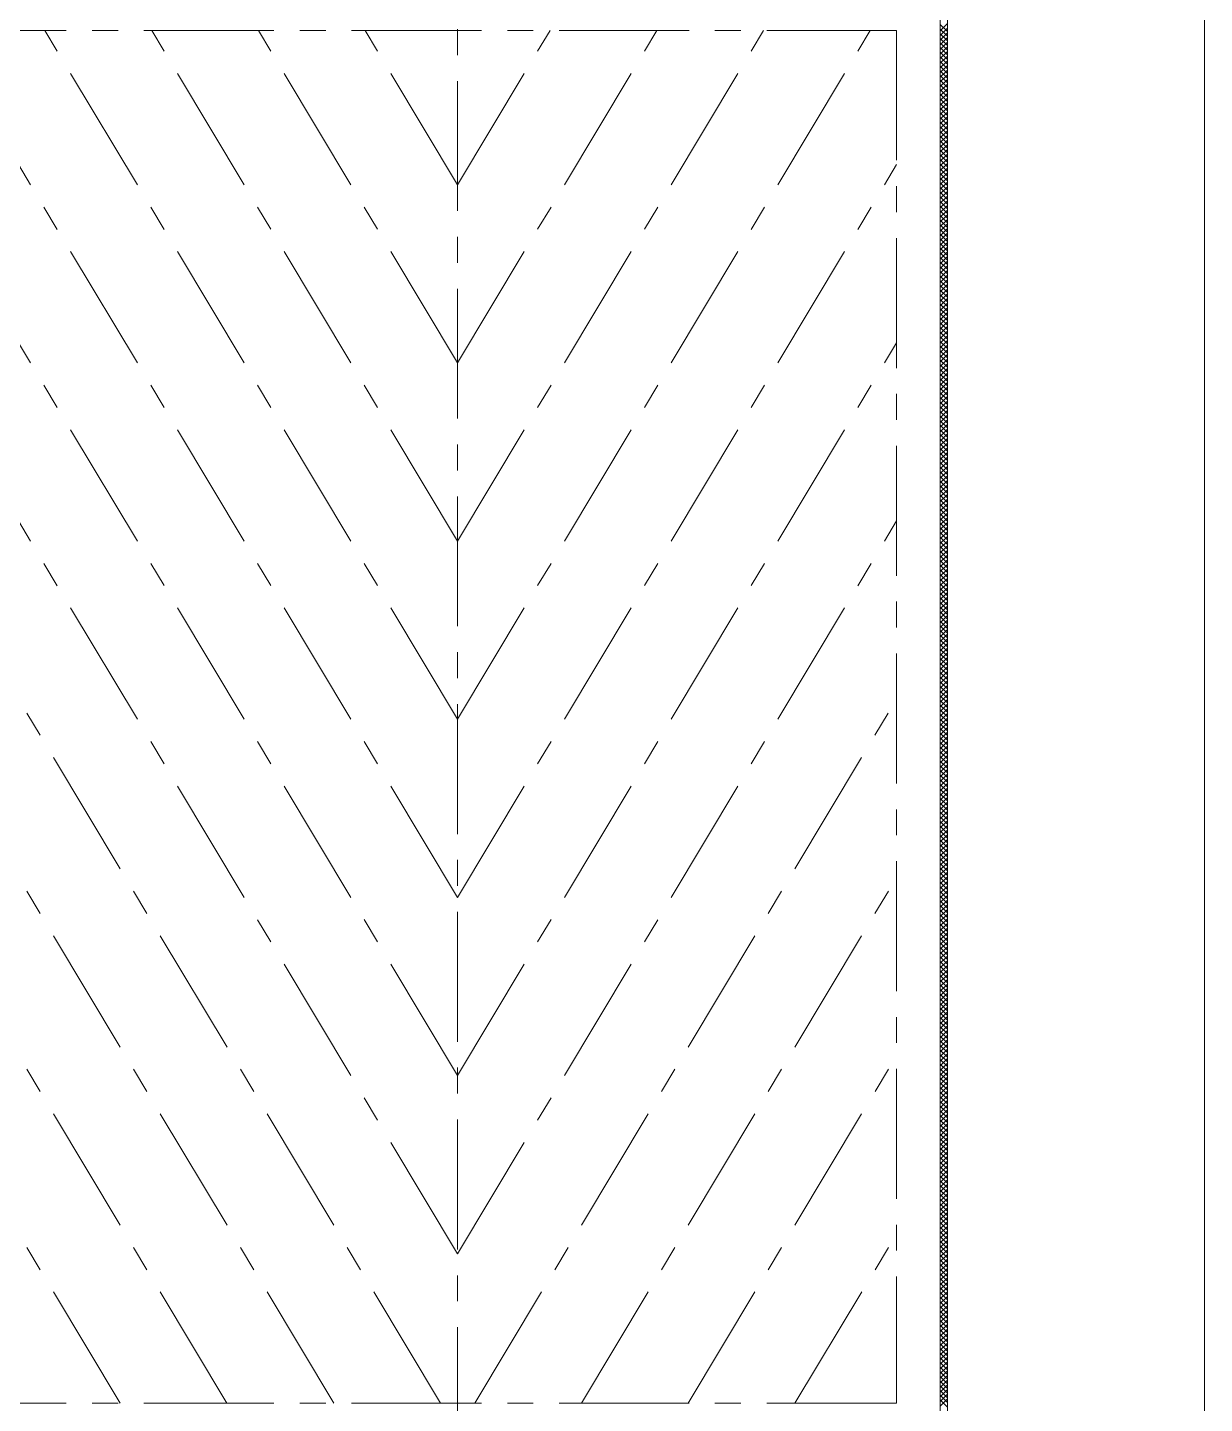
# Model space of a CAD drawing. Header units: millimetres. Extents: x 3251 to 3845, y 1091 to 1511.
# Drawn here: x 3583.14 to 3605.81, y 1157.44 to 1183.94 of the extents above; entities that cross this region are included whole.
import ezdxf

# ---------------------------------------------------------------- set-up
doc = ezdxf.new("R2010")
doc.units = ezdxf.units.MM
doc.linetypes.add('CENTERX2', pattern=[4, 2.5, -0.5, 0.5, -0.5])
for name, color, linetype, lineweight, true_color in [('1', 1, 'Continuous', 18, 0xff0000), ('2', 2, 'Continuous', 18, 0xffff00), ('3', 3, 'CENTERX2', 18, 0x00ff00)]:
    doc.layers.add(name, color=color, linetype=linetype, lineweight=lineweight, true_color=true_color)

msp = doc.modelspace()

# ---------------------------------------------------------------- linework, layer by layer
at = {"layer": '1'}
for p, q in [((3605.81178, 1203.38888), (3605.81178, 1138.13812)), ((3600.8609, 1185.64805), (3600.8609, 1155.85069)), ((3600.72251, 1184.75358), (3600.72251, 1156.77342))]:
    msp.add_line(p, q, dxfattribs=at)
at = {"layer": '2'}
for p, q in [((3600.72251, 1183.88352), (3600.8609, 1184.02191)), ((3600.8609, 1183.86729), (3600.72251, 1184.00568)), ((3600.72251, 1183.79372), (3600.8609, 1183.9321)), ((3600.8609, 1183.77748), (3600.72251, 1183.91587)), ((3600.72251, 1183.70391), (3600.8609, 1183.8423)), ((3600.8609, 1183.68768), (3600.72251, 1183.82607)), ((3600.72251, 1183.61411), (3600.8609, 1183.7525)), ((3600.8609, 1183.59788), (3600.72251, 1183.73627)), ((3600.72251, 1183.52431), (3600.8609, 1183.6627)), ((3600.8609, 1183.50808), (3600.72251, 1183.64647)), ((3600.72251, 1183.43451), (3600.8609, 1183.57289)), ((3600.8609, 1183.41827), (3600.72251, 1183.55666)), ((3600.72251, 1183.3447), (3600.8609, 1183.48309)), ((3600.8609, 1183.32847), (3600.72251, 1183.46686)), ((3600.72251, 1183.2549), (3600.8609, 1183.39329)), ((3600.8609, 1183.23867), (3600.72251, 1183.37706)), ((3600.72251, 1183.1651), (3600.8609, 1183.30349)), ((3600.8609, 1183.14887), (3600.72251, 1183.28726)), ((3600.72251, 1183.07529), (3600.8609, 1183.21368)), ((3600.8609, 1183.05906), (3600.72251, 1183.19745)), ((3600.72251, 1182.98549), (3600.8609, 1183.12388)), ((3600.8609, 1182.96926), (3600.72251, 1183.10765)), ((3600.72251, 1182.89569), (3600.8609, 1183.03408)), ((3600.8609, 1182.87946), (3600.72251, 1183.01785)), ((3600.72251, 1182.80589), (3600.8609, 1182.94428)), ((3600.8609, 1182.78966), (3600.72251, 1182.92805)), ((3600.72251, 1182.71608), (3600.8609, 1182.85447)), ((3600.8609, 1182.69985), (3600.72251, 1182.83824)), ((3600.72251, 1182.62628), (3600.8609, 1182.76467)), ((3600.8609, 1182.61005), (3600.72251, 1182.74844)), ((3600.72251, 1182.53648), (3600.8609, 1182.67487)), ((3600.8609, 1182.52025), (3600.72251, 1182.65864)), ((3600.72251, 1182.44668), (3600.8609, 1182.58507)), ((3600.8609, 1182.43045), (3600.72251, 1182.56884)), ((3600.72251, 1182.35687), (3600.8609, 1182.49526)), ((3600.8609, 1182.34064), (3600.72251, 1182.47903)), ((3600.72251, 1182.26707), (3600.8609, 1182.40546)), ((3600.8609, 1182.25084), (3600.72251, 1182.38923)), ((3600.72251, 1182.17727), (3600.8609, 1182.31566)), ((3600.8609, 1182.16104), (3600.72251, 1182.29943)), ((3600.72251, 1182.08747), (3600.8609, 1182.22586)), ((3600.8609, 1182.07124), (3600.72251, 1182.20963)), ((3600.72251, 1181.99766), (3600.8609, 1182.13605)), ((3600.8609, 1181.98143), (3600.72251, 1182.11982)), ((3600.72251, 1181.90786), (3600.8609, 1182.04625)), ((3600.8609, 1181.89163), (3600.72251, 1182.03002)), ((3600.72251, 1181.81806), (3600.8609, 1181.95645)), ((3600.8609, 1181.80183), (3600.72251, 1181.94022)), ((3600.72251, 1181.72826), (3600.8609, 1181.86665)), ((3600.8609, 1181.71203), (3600.72251, 1181.85042)), ((3600.72251, 1181.63845), (3600.8609, 1181.77684)), ((3600.8609, 1181.62222), (3600.72251, 1181.76061)), ((3600.72251, 1181.54865), (3600.8609, 1181.68704)), ((3600.8609, 1181.53242), (3600.72251, 1181.67081)), ((3600.72251, 1181.45885), (3600.8609, 1181.59724)), ((3600.8609, 1181.44262), (3600.72251, 1181.58101)), ((3600.72251, 1181.36905), (3600.8609, 1181.50744)), ((3600.8609, 1181.35282), (3600.72251, 1181.4912)), ((3600.72251, 1181.27924), (3600.8609, 1181.41763)), ((3600.8609, 1181.26301), (3600.72251, 1181.4014)), ((3600.72251, 1181.18944), (3600.8609, 1181.32783)), ((3600.8609, 1181.17321), (3600.72251, 1181.3116)), ((3600.72251, 1181.09964), (3600.8609, 1181.23803)), ((3600.8609, 1181.08341), (3600.72251, 1181.2218)), ((3600.72251, 1181.00984), (3600.8609, 1181.14823)), ((3600.8609, 1180.99361), (3600.72251, 1181.13199)), ((3600.72251, 1180.92003), (3600.8609, 1181.05842)), ((3600.8609, 1180.9038), (3600.72251, 1181.04219)), ((3600.72251, 1180.83023), (3600.8609, 1180.96862)), ((3600.8609, 1180.814), (3600.72251, 1180.95239)), ((3600.72251, 1180.74043), (3600.8609, 1180.87882)), ((3600.8609, 1180.7242), (3600.72251, 1180.86259)), ((3600.72251, 1180.65063), (3600.8609, 1180.78902)), ((3600.8609, 1180.63439), (3600.72251, 1180.77278)), ((3600.72251, 1180.56082), (3600.8609, 1180.69921)), ((3600.8609, 1180.54459), (3600.72251, 1180.68298)), ((3600.72251, 1180.47102), (3600.8609, 1180.60941)), ((3600.8609, 1180.45479), (3600.72251, 1180.59318)), ((3600.72251, 1180.38122), (3600.8609, 1180.51961)), ((3600.8609, 1180.36499), (3600.72251, 1180.50338)), ((3600.72251, 1180.29142), (3600.8609, 1180.42981)), ((3600.8609, 1180.27518), (3600.72251, 1180.41357)), ((3600.72251, 1180.20161), (3600.8609, 1180.34)), ((3600.8609, 1180.18538), (3600.72251, 1180.32377)), ((3600.72251, 1180.11181), (3600.8609, 1180.2502)), ((3600.8609, 1180.09558), (3600.72251, 1180.23397)), ((3600.72251, 1180.02201), (3600.8609, 1180.1604)), ((3600.8609, 1180.00578), (3600.72251, 1180.14417)), ((3600.72251, 1179.93221), (3600.8609, 1180.07059)), ((3600.8609, 1179.91597), (3600.72251, 1180.05436)), ((3600.72251, 1179.8424), (3600.8609, 1179.98079)), ((3600.8609, 1179.82617), (3600.72251, 1179.96456)), ((3600.72251, 1179.7526), (3600.8609, 1179.89099)), ((3600.8609, 1179.73637), (3600.72251, 1179.87476)), ((3600.72251, 1179.6628), (3600.8609, 1179.80119)), ((3600.8609, 1179.64657), (3600.72251, 1179.78496)), ((3600.72251, 1179.573), (3600.8609, 1179.71138)), ((3600.8609, 1179.55676), (3600.72251, 1179.69515)), ((3600.72251, 1179.48319), (3600.8609, 1179.62158)), ((3600.8609, 1179.46696), (3600.72251, 1179.60535)), ((3600.72251, 1179.39339), (3600.8609, 1179.53178)), ((3600.8609, 1179.37716), (3600.72251, 1179.51555)), ((3600.72251, 1179.30359), (3600.8609, 1179.44198)), ((3600.8609, 1179.28736), (3600.72251, 1179.42575)), ((3600.72251, 1179.21378), (3600.8609, 1179.35217)), ((3600.8609, 1179.19755), (3600.72251, 1179.33594)), ((3600.72251, 1179.12398), (3600.8609, 1179.26237)), ((3600.8609, 1179.10775), (3600.72251, 1179.24614)), ((3600.72251, 1179.03418), (3600.8609, 1179.17257)), ((3600.8609, 1179.01795), (3600.72251, 1179.15634)), ((3600.72251, 1178.94438), (3600.8609, 1179.08277)), ((3600.8609, 1178.92815), (3600.72251, 1179.06654)), ((3600.72251, 1178.85457), (3600.8609, 1178.99296)), ((3600.8609, 1178.83834), (3600.72251, 1178.97673)), ((3600.72251, 1178.76477), (3600.8609, 1178.90316)), ((3600.8609, 1178.74854), (3600.72251, 1178.88693)), ((3600.72251, 1178.67497), (3600.8609, 1178.81336)), ((3600.8609, 1178.65874), (3600.72251, 1178.79713)), ((3600.72251, 1178.58517), (3600.8609, 1178.72356)), ((3600.8609, 1178.56894), (3600.72251, 1178.70733)), ((3600.72251, 1178.49536), (3600.8609, 1178.63375)), ((3600.8609, 1178.47913), (3600.72251, 1178.61752)), ((3600.72251, 1178.40556), (3600.8609, 1178.54395)), ((3600.8609, 1178.38933), (3600.72251, 1178.52772)), ((3600.72251, 1178.31576), (3600.8609, 1178.45415)), ((3600.8609, 1178.29953), (3600.72251, 1178.43792)), ((3600.72251, 1178.22596), (3600.8609, 1178.36435)), ((3600.8609, 1178.20973), (3600.72251, 1178.34812)), ((3600.72251, 1178.13615), (3600.8609, 1178.27454)), ((3600.8609, 1178.11992), (3600.72251, 1178.25831)), ((3600.72251, 1178.04635), (3600.8609, 1178.18474)), ((3600.8609, 1178.03012), (3600.72251, 1178.16851)), ((3600.72251, 1177.95655), (3600.8609, 1178.09494)), ((3600.8609, 1177.94032), (3600.72251, 1178.07871)), ((3600.72251, 1177.86675), (3600.8609, 1178.00514)), ((3600.8609, 1177.85052), (3600.72251, 1177.98891)), ((3600.72251, 1177.77694), (3600.8609, 1177.91533)), ((3600.8609, 1177.76071), (3600.72251, 1177.8991)), ((3600.72251, 1177.68714), (3600.8609, 1177.82553)), ((3600.8609, 1177.67091), (3600.72251, 1177.8093)), ((3600.72251, 1177.59734), (3600.8609, 1177.73573)), ((3600.8609, 1177.58111), (3600.72251, 1177.7195)), ((3600.72251, 1177.50754), (3600.8609, 1177.64593)), ((3600.8609, 1177.49131), (3600.72251, 1177.62969)), ((3600.72251, 1177.41773), (3600.8609, 1177.55612)), ((3600.8609, 1177.4015), (3600.72251, 1177.53989)), ((3600.72251, 1177.32793), (3600.8609, 1177.46632)), ((3600.8609, 1177.3117), (3600.72251, 1177.45009)), ((3600.72251, 1177.23813), (3600.8609, 1177.37652)), ((3600.8609, 1177.2219), (3600.72251, 1177.36029)), ((3600.72251, 1177.14833), (3600.8609, 1177.28672)), ((3600.8609, 1177.1321), (3600.72251, 1177.27048)), ((3600.72251, 1177.05852), (3600.8609, 1177.19691)), ((3600.8609, 1177.04229), (3600.72251, 1177.18068)), ((3600.72251, 1176.96872), (3600.8609, 1177.10711)), ((3600.8609, 1176.95249), (3600.72251, 1177.09088)), ((3600.72251, 1176.87892), (3600.8609, 1177.01731)), ((3600.8609, 1176.86269), (3600.72251, 1177.00108)), ((3600.72251, 1176.78912), (3600.8609, 1176.92751)), ((3600.8609, 1176.77288), (3600.72251, 1176.91127)), ((3600.72251, 1176.69931), (3600.8609, 1176.8377)), ((3600.8609, 1176.68308), (3600.72251, 1176.82147)), ((3600.72251, 1176.60951), (3600.8609, 1176.7479)), ((3600.8609, 1176.59328), (3600.72251, 1176.73167)), ((3600.72251, 1176.51971), (3600.8609, 1176.6581)), ((3600.8609, 1176.50348), (3600.72251, 1176.64187)), ((3600.72251, 1176.42991), (3600.8609, 1176.56829)), ((3600.8609, 1176.41367), (3600.72251, 1176.55206)), ((3600.72251, 1176.3401), (3600.8609, 1176.47849)), ((3600.8609, 1176.32387), (3600.72251, 1176.46226)), ((3600.72251, 1176.2503), (3600.8609, 1176.38869)), ((3600.8609, 1176.23407), (3600.72251, 1176.37246)), ((3600.72251, 1176.1605), (3600.8609, 1176.29889)), ((3600.8609, 1176.14427), (3600.72251, 1176.28266)), ((3600.72251, 1176.0707), (3600.8609, 1176.20908)), ((3600.8609, 1176.05446), (3600.72251, 1176.19285)), ((3600.72251, 1175.98089), (3600.8609, 1176.11928)), ((3600.8609, 1175.96466), (3600.72251, 1176.10305)), ((3600.72251, 1175.89109), (3600.8609, 1176.02948)), ((3600.8609, 1175.87486), (3600.72251, 1176.01325)), ((3600.72251, 1175.80129), (3600.8609, 1175.93968)), ((3600.8609, 1175.78506), (3600.72251, 1175.92345)), ((3600.72251, 1175.71148), (3600.8609, 1175.84987)), ((3600.8609, 1175.69525), (3600.72251, 1175.83364)), ((3600.72251, 1175.62168), (3600.8609, 1175.76007)), ((3600.8609, 1175.60545), (3600.72251, 1175.74384)), ((3600.72251, 1175.53188), (3600.8609, 1175.67027)), ((3600.8609, 1175.51565), (3600.72251, 1175.65404)), ((3600.72251, 1175.44208), (3600.8609, 1175.58047)), ((3600.8609, 1175.42585), (3600.72251, 1175.56424)), ((3600.72251, 1175.35227), (3600.8609, 1175.49066)), ((3600.8609, 1175.33604), (3600.72251, 1175.47443)), ((3600.72251, 1175.26247), (3600.8609, 1175.40086)), ((3600.8609, 1175.24624), (3600.72251, 1175.38463)), ((3600.72251, 1175.17267), (3600.8609, 1175.31106)), ((3600.8609, 1175.15644), (3600.72251, 1175.29483)), ((3600.72251, 1175.08287), (3600.8609, 1175.22126)), ((3600.8609, 1175.06664), (3600.72251, 1175.20503)), ((3600.72251, 1174.99306), (3600.8609, 1175.13145)), ((3600.8609, 1174.97683), (3600.72251, 1175.11522)), ((3600.72251, 1174.90326), (3600.8609, 1175.04165)), ((3600.8609, 1174.88703), (3600.72251, 1175.02542)), ((3600.72251, 1174.81346), (3600.8609, 1174.95185)), ((3600.8609, 1174.79723), (3600.72251, 1174.93562)), ((3600.72251, 1174.72366), (3600.8609, 1174.86205)), ((3600.8609, 1174.70743), (3600.72251, 1174.84582)), ((3600.72251, 1174.63385), (3600.8609, 1174.77224)), ((3600.8609, 1174.61762), (3600.72251, 1174.75601)), ((3600.72251, 1174.54405), (3600.8609, 1174.68244)), ((3600.8609, 1174.52782), (3600.72251, 1174.66621)), ((3600.72251, 1174.45425), (3600.8609, 1174.59264)), ((3600.8609, 1174.43802), (3600.72251, 1174.57641)), ((3600.72251, 1174.36445), (3600.8609, 1174.50284)), ((3600.8609, 1174.34822), (3600.72251, 1174.48661)), ((3600.72251, 1174.27464), (3600.8609, 1174.41303)), ((3600.8609, 1174.25841), (3600.72251, 1174.3968)), ((3600.72251, 1174.18484), (3600.8609, 1174.32323)), ((3600.8609, 1174.16861), (3600.72251, 1174.307)), ((3600.72251, 1174.09504), (3600.8609, 1174.23343)), ((3600.8609, 1174.07881), (3600.72251, 1174.2172)), ((3600.72251, 1174.00524), (3600.8609, 1174.14363)), ((3600.8609, 1173.98901), (3600.72251, 1174.12739)), ((3600.72251, 1173.91543), (3600.8609, 1174.05382)), ((3600.8609, 1173.8992), (3600.72251, 1174.03759)), ((3600.72251, 1173.82563), (3600.8609, 1173.96402)), ((3600.8609, 1173.8094), (3600.72251, 1173.94779)), ((3600.72251, 1173.73583), (3600.8609, 1173.87422)), ((3600.8609, 1173.7196), (3600.72251, 1173.85799)), ((3600.72251, 1173.64603), (3600.8609, 1173.78442)), ((3600.8609, 1173.6298), (3600.72251, 1173.76818)), ((3600.72251, 1173.55622), (3600.8609, 1173.69461)), ((3600.8609, 1173.53999), (3600.72251, 1173.67838)), ((3600.72251, 1173.46642), (3600.8609, 1173.60481)), ((3600.8609, 1173.45019), (3600.72251, 1173.58858)), ((3600.72251, 1173.37662), (3600.8609, 1173.51501)), ((3600.8609, 1173.36039), (3600.72251, 1173.49878)), ((3600.72251, 1173.28682), (3600.8609, 1173.42521)), ((3600.8609, 1173.27058), (3600.72251, 1173.40897)), ((3600.72251, 1173.19701), (3600.8609, 1173.3354)), ((3600.8609, 1173.18078), (3600.72251, 1173.31917)), ((3600.72251, 1173.10721), (3600.8609, 1173.2456)), ((3600.8609, 1173.09098), (3600.72251, 1173.22937)), ((3600.72251, 1173.01741), (3600.8609, 1173.1558)), ((3600.8609, 1173.00118), (3600.72251, 1173.13957)), ((3600.72251, 1172.92761), (3600.8609, 1173.066)), ((3600.8609, 1172.91137), (3600.72251, 1173.04976)), ((3600.72251, 1172.8378), (3600.8609, 1172.97619)), ((3600.8609, 1172.82157), (3600.72251, 1172.95996)), ((3600.72251, 1172.748), (3600.8609, 1172.88639)), ((3600.8609, 1172.73177), (3600.72251, 1172.87016)), ((3600.72251, 1172.6582), (3600.8609, 1172.79659)), ((3600.8609, 1172.64197), (3600.72251, 1172.78036)), ((3600.72251, 1172.5684), (3600.8609, 1172.70678)), ((3600.8609, 1172.55216), (3600.72251, 1172.69055)), ((3600.72251, 1172.47859), (3600.8609, 1172.61698)), ((3600.8609, 1172.46236), (3600.72251, 1172.60075)), ((3600.72251, 1172.38879), (3600.8609, 1172.52718)), ((3600.8609, 1172.37256), (3600.72251, 1172.51095)), ((3600.72251, 1172.29899), (3600.8609, 1172.43738)), ((3600.8609, 1172.28276), (3600.72251, 1172.42115)), ((3600.72251, 1172.20919), (3600.8609, 1172.34757)), ((3600.8609, 1172.19295), (3600.72251, 1172.33134)), ((3600.72251, 1172.11938), (3600.8609, 1172.25777)), ((3600.8609, 1172.10315), (3600.72251, 1172.24154)), ((3600.72251, 1172.02958), (3600.8609, 1172.16797)), ((3600.8609, 1172.01335), (3600.72251, 1172.15174)), ((3600.72251, 1171.93978), (3600.8609, 1172.07817)), ((3600.8609, 1171.92355), (3600.72251, 1172.06194)), ((3600.72251, 1171.84997), (3600.8609, 1171.98836)), ((3600.8609, 1171.83374), (3600.72251, 1171.97213)), ((3600.72251, 1171.76017), (3600.8609, 1171.89856)), ((3600.8609, 1171.74394), (3600.72251, 1171.88233)), ((3600.72251, 1171.67037), (3600.8609, 1171.80876)), ((3600.8609, 1171.65414), (3600.72251, 1171.79253)), ((3600.72251, 1171.58057), (3600.8609, 1171.71896)), ((3600.8609, 1171.56434), (3600.72251, 1171.70273)), ((3600.72251, 1171.49076), (3600.8609, 1171.62915)), ((3600.8609, 1171.47453), (3600.72251, 1171.61292)), ((3600.72251, 1171.40096), (3600.8609, 1171.53935)), ((3600.8609, 1171.38473), (3600.72251, 1171.52312)), ((3600.72251, 1171.31116), (3600.8609, 1171.44955)), ((3600.8609, 1171.29493), (3600.72251, 1171.43332)), ((3600.72251, 1171.22136), (3600.8609, 1171.35975)), ((3600.8609, 1171.20513), (3600.72251, 1171.34352)), ((3600.72251, 1171.13155), (3600.8609, 1171.26994)), ((3600.8609, 1171.11532), (3600.72251, 1171.25371)), ((3600.72251, 1171.04175), (3600.8609, 1171.18014)), ((3600.8609, 1171.02552), (3600.72251, 1171.16391)), ((3600.72251, 1170.95195), (3600.8609, 1171.09034)), ((3600.8609, 1170.93572), (3600.72251, 1171.07411)), ((3600.72251, 1170.86215), (3600.8609, 1171.00054)), ((3600.8609, 1170.84592), (3600.72251, 1170.98431)), ((3600.72251, 1170.77234), (3600.8609, 1170.91073)), ((3600.8609, 1170.75611), (3600.72251, 1170.8945)), ((3600.72251, 1170.68254), (3600.8609, 1170.82093)), ((3600.8609, 1170.66631), (3600.72251, 1170.8047)), ((3600.72251, 1170.59274), (3600.8609, 1170.73113)), ((3600.8609, 1170.57651), (3600.72251, 1170.7149)), ((3600.72251, 1170.50294), (3600.8609, 1170.64133)), ((3600.8609, 1170.48671), (3600.72251, 1170.62509)), ((3600.72251, 1170.41313), (3600.8609, 1170.55152)), ((3600.8609, 1170.3969), (3600.72251, 1170.53529)), ((3600.72251, 1170.32333), (3600.8609, 1170.46172)), ((3600.8609, 1170.3071), (3600.72251, 1170.44549)), ((3600.72251, 1170.23353), (3600.8609, 1170.37192)), ((3600.8609, 1170.2173), (3600.72251, 1170.35569)), ((3600.72251, 1170.14373), (3600.8609, 1170.28212)), ((3600.8609, 1170.1275), (3600.72251, 1170.26588)), ((3600.72251, 1170.05392), (3600.8609, 1170.19231)), ((3600.8609, 1170.03769), (3600.72251, 1170.17608)), ((3600.72251, 1169.96412), (3600.8609, 1170.10251)), ((3600.8609, 1169.94789), (3600.72251, 1170.08628)), ((3600.72251, 1169.87432), (3600.8609, 1170.01271)), ((3600.8609, 1169.85809), (3600.72251, 1169.99648)), ((3600.72251, 1169.78452), (3600.8609, 1169.92291)), ((3600.8609, 1169.76828), (3600.72251, 1169.90667)), ((3600.72251, 1169.69471), (3600.8609, 1169.8331)), ((3600.8609, 1169.67848), (3600.72251, 1169.81687)), ((3600.72251, 1169.60491), (3600.8609, 1169.7433)), ((3600.8609, 1169.58868), (3600.72251, 1169.72707)), ((3600.72251, 1169.51511), (3600.8609, 1169.6535)), ((3600.8609, 1169.49888), (3600.72251, 1169.63727)), ((3600.72251, 1169.42531), (3600.8609, 1169.5637)), ((3600.8609, 1169.40907), (3600.72251, 1169.54746)), ((3600.72251, 1169.3355), (3600.8609, 1169.47389)), ((3600.8609, 1169.31927), (3600.72251, 1169.45766)), ((3600.72251, 1169.2457), (3600.8609, 1169.38409)), ((3600.8609, 1169.22947), (3600.72251, 1169.36786)), ((3600.72251, 1169.1559), (3600.8609, 1169.29429)), ((3600.8609, 1169.13967), (3600.72251, 1169.27806)), ((3600.72251, 1169.0661), (3600.8609, 1169.20448)), ((3600.8609, 1169.04986), (3600.72251, 1169.18825)), ((3600.72251, 1168.97629), (3600.8609, 1169.11468)), ((3600.8609, 1168.96006), (3600.72251, 1169.09845)), ((3600.72251, 1168.88649), (3600.8609, 1169.02488)), ((3600.8609, 1168.87026), (3600.72251, 1169.00865)), ((3600.72251, 1168.79669), (3600.8609, 1168.93508)), ((3600.8609, 1168.78046), (3600.72251, 1168.91885)), ((3600.72251, 1168.70689), (3600.8609, 1168.84527)), ((3600.8609, 1168.69065), (3600.72251, 1168.82904)), ((3600.72251, 1168.61708), (3600.8609, 1168.75547)), ((3600.8609, 1168.60085), (3600.72251, 1168.73924)), ((3600.72251, 1168.52728), (3600.8609, 1168.66567)), ((3600.8609, 1168.51105), (3600.72251, 1168.64944)), ((3600.72251, 1168.43748), (3600.8609, 1168.57587)), ((3600.8609, 1168.42125), (3600.72251, 1168.55964)), ((3600.72251, 1168.34767), (3600.8609, 1168.48606)), ((3600.8609, 1168.33144), (3600.72251, 1168.46983)), ((3600.72251, 1168.25787), (3600.8609, 1168.39626)), ((3600.8609, 1168.24164), (3600.72251, 1168.38003)), ((3600.72251, 1168.16807), (3600.8609, 1168.30646)), ((3600.8609, 1168.15184), (3600.72251, 1168.29023)), ((3600.72251, 1168.07827), (3600.8609, 1168.21666)), ((3600.8609, 1168.06204), (3600.72251, 1168.20043)), ((3600.72251, 1167.98846), (3600.8609, 1168.12685)), ((3600.8609, 1167.97223), (3600.72251, 1168.11062)), ((3600.72251, 1167.89866), (3600.8609, 1168.03705)), ((3600.8609, 1167.88243), (3600.72251, 1168.02082)), ((3600.72251, 1167.80886), (3600.8609, 1167.94725)), ((3600.8609, 1167.79263), (3600.72251, 1167.93102)), ((3600.72251, 1167.71906), (3600.8609, 1167.85745)), ((3600.8609, 1167.70283), (3600.72251, 1167.84122)), ((3600.72251, 1167.62925), (3600.8609, 1167.76764)), ((3600.8609, 1167.61302), (3600.72251, 1167.75141)), ((3600.72251, 1167.53945), (3600.8609, 1167.67784)), ((3600.8609, 1167.52322), (3600.72251, 1167.66161)), ((3600.72251, 1167.44965), (3600.8609, 1167.58804)), ((3600.8609, 1167.43342), (3600.72251, 1167.57181)), ((3600.72251, 1167.35985), (3600.8609, 1167.49824)), ((3600.8609, 1167.34362), (3600.72251, 1167.48201)), ((3600.72251, 1167.27004), (3600.8609, 1167.40843)), ((3600.8609, 1167.25381), (3600.72251, 1167.3922)), ((3600.72251, 1167.18024), (3600.8609, 1167.31863)), ((3600.8609, 1167.16401), (3600.72251, 1167.3024)), ((3600.72251, 1167.09044), (3600.8609, 1167.22883)), ((3600.8609, 1167.07421), (3600.72251, 1167.2126)), ((3600.72251, 1167.00064), (3600.8609, 1167.13903)), ((3600.8609, 1166.98441), (3600.72251, 1167.1228)), ((3600.72251, 1166.91083), (3600.8609, 1167.04922)), ((3600.8609, 1166.8946), (3600.72251, 1167.03299)), ((3600.72251, 1166.82103), (3600.8609, 1166.95942)), ((3600.8609, 1166.8048), (3600.72251, 1166.94319)), ((3600.72251, 1166.73123), (3600.8609, 1166.86962)), ((3600.8609, 1166.715), (3600.72251, 1166.85339)), ((3600.72251, 1166.64143), (3600.8609, 1166.77982)), ((3600.8609, 1166.6252), (3600.72251, 1166.76358)), ((3600.72251, 1166.55162), (3600.8609, 1166.69001)), ((3600.8609, 1166.53539), (3600.72251, 1166.67378)), ((3600.72251, 1166.46182), (3600.8609, 1166.60021)), ((3600.8609, 1166.44559), (3600.72251, 1166.58398)), ((3600.72251, 1166.37202), (3600.8609, 1166.51041)), ((3600.8609, 1166.35579), (3600.72251, 1166.49418)), ((3600.72251, 1166.28222), (3600.8609, 1166.42061)), ((3600.8609, 1166.26599), (3600.72251, 1166.40437)), ((3600.72251, 1166.19241), (3600.8609, 1166.3308)), ((3600.8609, 1166.17618), (3600.72251, 1166.31457)), ((3600.72251, 1166.10261), (3600.8609, 1166.241)), ((3600.8609, 1166.08638), (3600.72251, 1166.22477)), ((3600.72251, 1166.01281), (3600.8609, 1166.1512)), ((3600.8609, 1165.99658), (3600.72251, 1166.13497)), ((3600.72251, 1165.92301), (3600.8609, 1166.0614)), ((3600.8609, 1165.90677), (3600.72251, 1166.04516)), ((3600.72251, 1165.8332), (3600.8609, 1165.97159)), ((3600.8609, 1165.81697), (3600.72251, 1165.95536)), ((3600.72251, 1165.7434), (3600.8609, 1165.88179)), ((3600.8609, 1165.72717), (3600.72251, 1165.86556)), ((3600.72251, 1165.6536), (3600.8609, 1165.79199)), ((3600.8609, 1165.63737), (3600.72251, 1165.77576)), ((3600.72251, 1165.5638), (3600.8609, 1165.70219)), ((3600.8609, 1165.54756), (3600.72251, 1165.68595)), ((3600.72251, 1165.47399), (3600.8609, 1165.61238)), ((3600.8609, 1165.45776), (3600.72251, 1165.59615)), ((3600.72251, 1165.38419), (3600.8609, 1165.52258)), ((3600.8609, 1165.36796), (3600.72251, 1165.50635)), ((3600.72251, 1165.29439), (3600.8609, 1165.43278)), ((3600.8609, 1165.27816), (3600.72251, 1165.41655)), ((3600.72251, 1165.20459), (3600.8609, 1165.34297)), ((3600.8609, 1165.18835), (3600.72251, 1165.32674)), ((3600.72251, 1165.11478), (3600.8609, 1165.25317)), ((3600.8609, 1165.09855), (3600.72251, 1165.23694)), ((3600.72251, 1165.02498), (3600.8609, 1165.16337)), ((3600.8609, 1165.00875), (3600.72251, 1165.14714)), ((3600.72251, 1164.93518), (3600.8609, 1165.07357)), ((3600.8609, 1164.91895), (3600.72251, 1165.05734)), ((3600.72251, 1164.84538), (3600.8609, 1164.98376)), ((3600.8609, 1164.82914), (3600.72251, 1164.96753)), ((3600.72251, 1164.75557), (3600.8609, 1164.89396)), ((3600.8609, 1164.73934), (3600.72251, 1164.87773)), ((3600.72251, 1164.66577), (3600.8609, 1164.80416)), ((3600.8609, 1164.64954), (3600.72251, 1164.78793)), ((3600.72251, 1164.57597), (3600.8609, 1164.71436)), ((3600.8609, 1164.55974), (3600.72251, 1164.69813)), ((3600.72251, 1164.48616), (3600.8609, 1164.62455)), ((3600.8609, 1164.46993), (3600.72251, 1164.60832)), ((3600.72251, 1164.39636), (3600.8609, 1164.53475)), ((3600.8609, 1164.38013), (3600.72251, 1164.51852)), ((3600.72251, 1164.30656), (3600.8609, 1164.44495)), ((3600.8609, 1164.29033), (3600.72251, 1164.42872)), ((3600.72251, 1164.21676), (3600.8609, 1164.35515)), ((3600.8609, 1164.20053), (3600.72251, 1164.33892)), ((3600.72251, 1164.12695), (3600.8609, 1164.26534)), ((3600.8609, 1164.11072), (3600.72251, 1164.24911)), ((3600.72251, 1164.03715), (3600.8609, 1164.17554)), ((3600.8609, 1164.02092), (3600.72251, 1164.15931)), ((3600.72251, 1163.94735), (3600.8609, 1164.08574)), ((3600.8609, 1163.93112), (3600.72251, 1164.06951)), ((3600.72251, 1163.85755), (3600.8609, 1163.99594)), ((3600.8609, 1163.84132), (3600.72251, 1163.97971)), ((3600.72251, 1163.76774), (3600.8609, 1163.90613)), ((3600.8609, 1163.75151), (3600.72251, 1163.8899)), ((3600.72251, 1163.67794), (3600.8609, 1163.81633)), ((3600.8609, 1163.66171), (3600.72251, 1163.8001)), ((3600.72251, 1163.58814), (3600.8609, 1163.72653)), ((3600.8609, 1163.57191), (3600.72251, 1163.7103)), ((3600.72251, 1163.49834), (3600.8609, 1163.63673)), ((3600.8609, 1163.48211), (3600.72251, 1163.6205)), ((3600.72251, 1163.40853), (3600.8609, 1163.54692)), ((3600.8609, 1163.3923), (3600.72251, 1163.53069)), ((3600.72251, 1163.31873), (3600.8609, 1163.45712)), ((3600.8609, 1163.3025), (3600.72251, 1163.44089)), ((3600.72251, 1163.22893), (3600.8609, 1163.36732)), ((3600.8609, 1163.2127), (3600.72251, 1163.35109)), ((3600.72251, 1163.13913), (3600.8609, 1163.27752)), ((3600.8609, 1163.1229), (3600.72251, 1163.26128)), ((3600.72251, 1163.04932), (3600.8609, 1163.18771)), ((3600.8609, 1163.03309), (3600.72251, 1163.17148)), ((3600.72251, 1162.95952), (3600.8609, 1163.09791)), ((3600.8609, 1162.94329), (3600.72251, 1163.08168)), ((3600.72251, 1162.86972), (3600.8609, 1163.00811)), ((3600.8609, 1162.85349), (3600.72251, 1162.99188)), ((3600.72251, 1162.77992), (3600.8609, 1162.91831)), ((3600.8609, 1162.76369), (3600.72251, 1162.90207)), ((3600.72251, 1162.69011), (3600.8609, 1162.8285)), ((3600.8609, 1162.67388), (3600.72251, 1162.81227)), ((3600.72251, 1162.60031), (3600.8609, 1162.7387)), ((3600.8609, 1162.58408), (3600.72251, 1162.72247)), ((3600.72251, 1162.51051), (3600.8609, 1162.6489)), ((3600.8609, 1162.49428), (3600.72251, 1162.63267)), ((3600.72251, 1162.42071), (3600.8609, 1162.5591)), ((3600.8609, 1162.40447), (3600.72251, 1162.54286)), ((3600.72251, 1162.3309), (3600.8609, 1162.46929)), ((3600.8609, 1162.31467), (3600.72251, 1162.45306)), ((3600.72251, 1162.2411), (3600.8609, 1162.37949)), ((3600.8609, 1162.22487), (3600.72251, 1162.36326)), ((3600.72251, 1162.1513), (3600.8609, 1162.28969)), ((3600.8609, 1162.13507), (3600.72251, 1162.27346)), ((3600.72251, 1162.0615), (3600.8609, 1162.19989)), ((3600.8609, 1162.04526), (3600.72251, 1162.18365)), ((3600.72251, 1161.97169), (3600.8609, 1162.11008)), ((3600.8609, 1161.95546), (3600.72251, 1162.09385)), ((3600.72251, 1161.88189), (3600.8609, 1162.02028)), ((3600.8609, 1161.86566), (3600.72251, 1162.00405)), ((3600.72251, 1161.79209), (3600.8609, 1161.93048)), ((3600.8609, 1161.77586), (3600.72251, 1161.91425)), ((3600.72251, 1161.70229), (3600.8609, 1161.84067)), ((3600.8609, 1161.68605), (3600.72251, 1161.82444)), ((3600.72251, 1161.61248), (3600.8609, 1161.75087)), ((3600.8609, 1161.59625), (3600.72251, 1161.73464)), ((3600.72251, 1161.52268), (3600.8609, 1161.66107)), ((3600.8609, 1161.50645), (3600.72251, 1161.64484)), ((3600.72251, 1161.43288), (3600.8609, 1161.57127)), ((3600.8609, 1161.41665), (3600.72251, 1161.55504)), ((3600.72251, 1161.34308), (3600.8609, 1161.48146)), ((3600.8609, 1161.32684), (3600.72251, 1161.46523)), ((3600.72251, 1161.25327), (3600.8609, 1161.39166)), ((3600.8609, 1161.23704), (3600.72251, 1161.37543)), ((3600.72251, 1161.16347), (3600.8609, 1161.30186)), ((3600.8609, 1161.14724), (3600.72251, 1161.28563)), ((3600.72251, 1161.07367), (3600.8609, 1161.21206)), ((3600.8609, 1161.05744), (3600.72251, 1161.19583)), ((3600.72251, 1160.98386), (3600.8609, 1161.12225)), ((3600.8609, 1160.96763), (3600.72251, 1161.10602)), ((3600.72251, 1160.89406), (3600.8609, 1161.03245)), ((3600.8609, 1160.87783), (3600.72251, 1161.01622)), ((3600.72251, 1160.80426), (3600.8609, 1160.94265)), ((3600.8609, 1160.78803), (3600.72251, 1160.92642)), ((3600.72251, 1160.71446), (3600.8609, 1160.85285)), ((3600.8609, 1160.69823), (3600.72251, 1160.83662)), ((3600.72251, 1160.62465), (3600.8609, 1160.76304)), ((3600.8609, 1160.60842), (3600.72251, 1160.74681)), ((3600.72251, 1160.53485), (3600.8609, 1160.67324)), ((3600.8609, 1160.51862), (3600.72251, 1160.65701)), ((3600.72251, 1160.44505), (3600.8609, 1160.58344)), ((3600.8609, 1160.42882), (3600.72251, 1160.56721)), ((3600.72251, 1160.35525), (3600.8609, 1160.49364)), ((3600.8609, 1160.33902), (3600.72251, 1160.47741)), ((3600.72251, 1160.26544), (3600.8609, 1160.40383)), ((3600.8609, 1160.24921), (3600.72251, 1160.3876)), ((3600.72251, 1160.17564), (3600.8609, 1160.31403)), ((3600.8609, 1160.15941), (3600.72251, 1160.2978)), ((3600.72251, 1160.08584), (3600.8609, 1160.22423)), ((3600.8609, 1160.06961), (3600.72251, 1160.208)), ((3600.72251, 1159.99604), (3600.8609, 1160.13443)), ((3600.8609, 1159.97981), (3600.72251, 1160.1182)), ((3600.72251, 1159.90623), (3600.8609, 1160.04462)), ((3600.8609, 1159.89), (3600.72251, 1160.02839)), ((3600.72251, 1159.81643), (3600.8609, 1159.95482)), ((3600.8609, 1159.8002), (3600.72251, 1159.93859)), ((3600.72251, 1159.72663), (3600.8609, 1159.86502)), ((3600.8609, 1159.7104), (3600.72251, 1159.84879)), ((3600.72251, 1159.63683), (3600.8609, 1159.77522)), ((3600.8609, 1159.6206), (3600.72251, 1159.75899)), ((3600.72251, 1159.54702), (3600.8609, 1159.68541)), ((3600.8609, 1159.53079), (3600.72251, 1159.66918)), ((3600.72251, 1159.45722), (3600.8609, 1159.59561)), ((3600.8609, 1159.44099), (3600.72251, 1159.57938)), ((3600.72251, 1159.36742), (3600.8609, 1159.50581)), ((3600.8609, 1159.35119), (3600.72251, 1159.48958)), ((3600.72251, 1159.27762), (3600.8609, 1159.41601)), ((3600.8609, 1159.26139), (3600.72251, 1159.39977)), ((3600.72251, 1159.18781), (3600.8609, 1159.3262)), ((3600.8609, 1159.17158), (3600.72251, 1159.30997)), ((3600.72251, 1159.09801), (3600.8609, 1159.2364)), ((3600.8609, 1159.08178), (3600.72251, 1159.22017)), ((3600.72251, 1159.00821), (3600.8609, 1159.1466)), ((3600.8609, 1158.99198), (3600.72251, 1159.13037)), ((3600.72251, 1158.91841), (3600.8609, 1159.0568)), ((3600.8609, 1158.90218), (3600.72251, 1159.04056)), ((3600.72251, 1158.8286), (3600.8609, 1158.96699)), ((3600.8609, 1158.81237), (3600.72251, 1158.95076)), ((3600.72251, 1158.7388), (3600.8609, 1158.87719)), ((3600.8609, 1158.72257), (3600.72251, 1158.86096)), ((3600.72251, 1158.649), (3600.8609, 1158.78739)), ((3600.8609, 1158.63277), (3600.72251, 1158.77116)), ((3600.72251, 1158.5592), (3600.8609, 1158.69759)), ((3600.8609, 1158.54296), (3600.72251, 1158.68135)), ((3600.72251, 1158.46939), (3600.8609, 1158.60778)), ((3600.8609, 1158.45316), (3600.72251, 1158.59155)), ((3600.72251, 1158.37959), (3600.8609, 1158.51798)), ((3600.8609, 1158.36336), (3600.72251, 1158.50175)), ((3600.72251, 1158.28979), (3600.8609, 1158.42818)), ((3600.8609, 1158.27356), (3600.72251, 1158.41195)), ((3600.72251, 1158.19999), (3600.8609, 1158.33838)), ((3600.8609, 1158.18375), (3600.72251, 1158.32214)), ((3600.72251, 1158.11018), (3600.8609, 1158.24857)), ((3600.8609, 1158.09395), (3600.72251, 1158.23234)), ((3600.72251, 1158.02038), (3600.8609, 1158.15877)), ((3600.8609, 1158.00415), (3600.72251, 1158.14254)), ((3600.72251, 1157.93058), (3600.8609, 1158.06897)), ((3600.8609, 1157.91435), (3600.72251, 1158.05274)), ((3600.72251, 1157.84078), (3600.8609, 1157.97916)), ((3600.8609, 1157.82454), (3600.72251, 1157.96293)), ((3600.72251, 1157.75097), (3600.8609, 1157.88936)), ((3600.8609, 1157.73474), (3600.72251, 1157.87313)), ((3600.72251, 1157.66117), (3600.8609, 1157.79956)), ((3600.8609, 1157.64494), (3600.72251, 1157.78333)), ((3600.72251, 1157.57137), (3600.8609, 1157.70976)), ((3600.8609, 1157.55514), (3600.72251, 1157.69353)), ((3600.72251, 1157.48157), (3600.8609, 1157.61995)), ((3600.8609, 1157.46533), (3600.72251, 1157.60372)), ((3600.72251, 1157.39176), (3600.8609, 1157.53015)), ((3600.8609, 1157.37553), (3600.72251, 1157.51392))]:
    msp.add_line(p, q, dxfattribs=at)
at = {"layer": '3'}
for p, q in [((3591.42311, 1156.41144), (3591.42311, 1186.26181)), ((3599.88153, 1183.88672), (3566.04468, 1183.88672)), ((3591.42311, 1170.62241), (3583.47292, 1183.88672)), ((3591.42311, 1174.05376), (3585.52956, 1183.88672)), ((3591.42311, 1177.48512), (3587.5862, 1183.88672)), ((3591.42311, 1180.91647), (3589.64284, 1183.88672)), ((3591.42311, 1170.62241), (3599.3733, 1183.88672)), ((3591.42311, 1174.05376), (3597.31666, 1183.88672)), ((3591.42311, 1177.48512), (3595.26002, 1183.88672)), ((3591.42311, 1180.91647), (3593.20338, 1183.88672)), ((3599.88153, 1183.88672), (3599.88153, 1157.44639)), ((3591.42311, 1167.19105), (3582.96311, 1181.30593)), ((3591.42311, 1167.19105), (3599.88153, 1181.3033)), ((3591.42311, 1163.75969), (3582.96311, 1177.87457)), ((3591.42311, 1163.75969), (3599.88153, 1177.87194)), ((3591.42311, 1160.32833), (3582.96311, 1174.44321)), ((3591.42311, 1160.32833), (3599.88153, 1174.44058)), ((3591.09381, 1157.44639), (3582.96311, 1171.01185)), ((3591.75241, 1157.44639), (3599.88153, 1171.00922)), ((3589.03716, 1157.44639), (3582.96311, 1167.58049)), ((3593.80905, 1157.44639), (3599.88153, 1167.57786)), ((3586.98052, 1157.44639), (3582.96311, 1164.14913)), ((3595.8657, 1157.44639), (3599.88153, 1164.1465)), ((3584.92387, 1157.44639), (3582.96311, 1160.71777)), ((3597.92235, 1157.44639), (3599.88153, 1160.71514)), ((3599.88153, 1157.44639), (3566.04468, 1157.44639))]:
    msp.add_line(p, q, dxfattribs=at)

doc.saveas('drawing.dxf')
